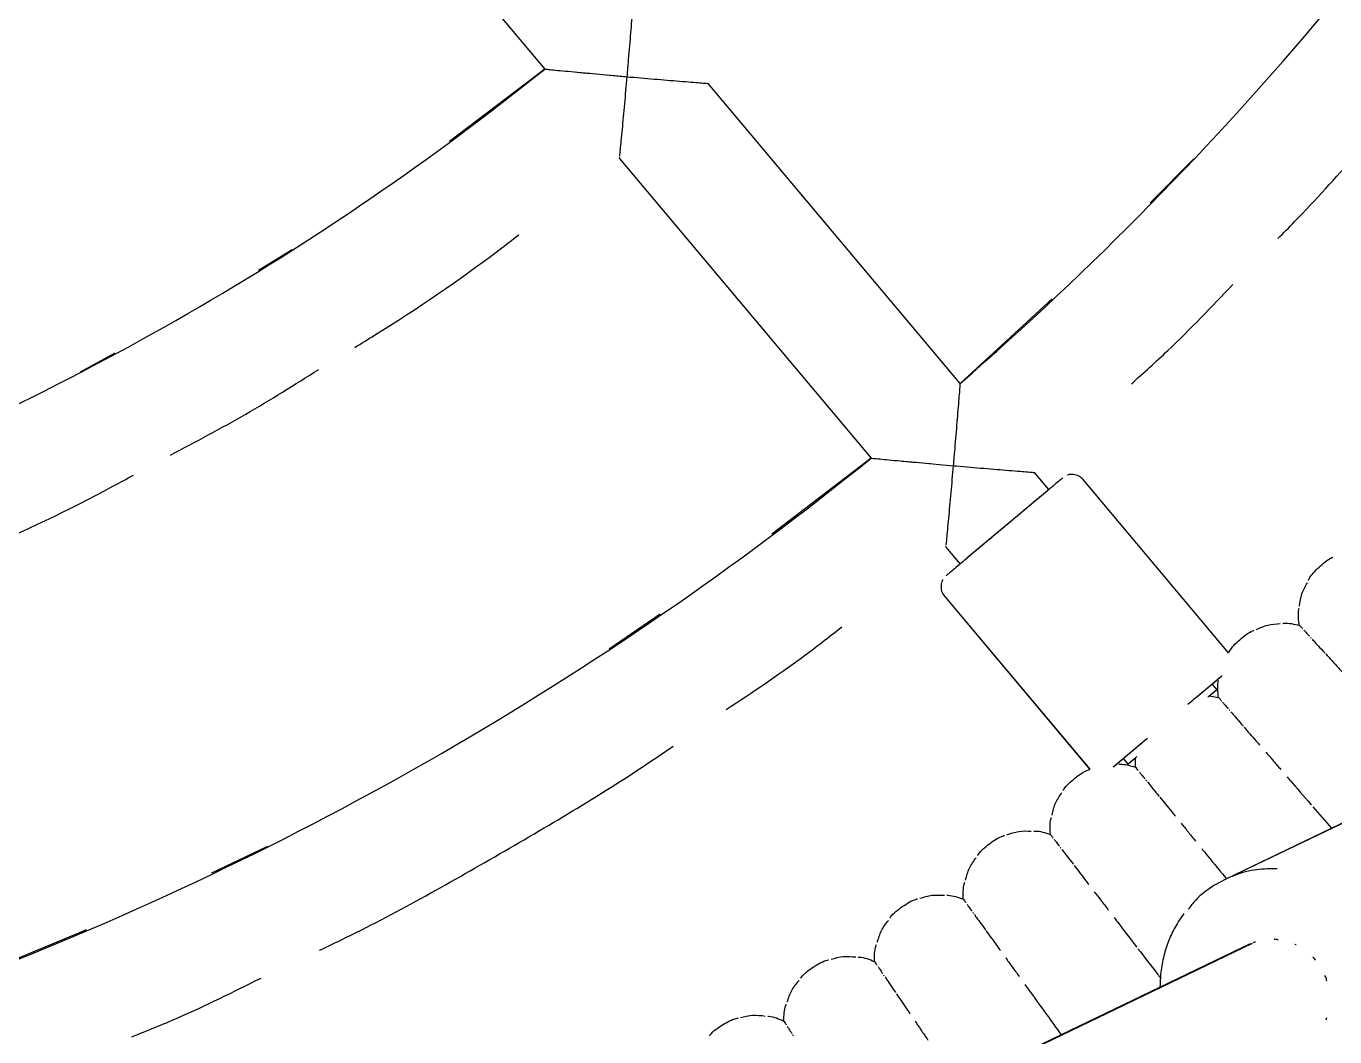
# Model space of a CAD drawing. Extents: x -360 to 379, y -342 to 365.
# Drawn here: x 27.29 to 45.33, y -179.66 to -165.73 of the extents above; entities that cross this region are included whole.
import ezdxf

# ---------------------------------------------------------------- set-up
doc = ezdxf.new("R2010")
doc.units = 0
doc.layers.get('0').update_dxf_attribs({"linetype": 'CONTINUOUS'})

msp = doc.modelspace()

# ---------------------------------------------------------------- linework, layer by layer
at = {"color": 7, "linetype": 'CONTINUOUS'}
for p, q in [((30.968, -162.181), (34.44, -166.319)), ((30.968, -162.181), (34.44, -166.319)), ((34.44, -166.319), (33.129, -167.319)), ((35.299, -166.399), (35.572, -166.424)), ((35.973, -166.458), (36.04, -166.464)), ((36.675, -166.515), (36.694, -166.516)), ((40.166, -170.653), (36.694, -166.516)), ((40.166, -170.653), (36.694, -166.516)), ((35.47, -167.527), (35.468, -167.545)), ((35.468, -167.545), (38.94, -171.682)), ((35.468, -167.545), (38.94, -171.682)), ((43.388, -167.554), (42.788, -168.164)), ((30.957, -168.809), (30.492, -169.094)), ((41.437, -169.488), (40.166, -170.653)), ((28.514, -170.235), (28.035, -170.496)), ((38.94, -171.682), (37.572, -172.732)), ((40.47, -171.82), (40.539, -171.826)), ((41.175, -171.878), (41.194, -171.879)), ((41.392, -172.114), (41.194, -171.879)), ((41.392, -172.114), (41.194, -171.879)), ((41.549, -171.982), (41.547, -171.984)), ((43.868, -174.365), (41.865, -171.978)), ((43.869, -174.367), (41.865, -171.978)), ((41.372, -172.131), (40.26, -173.063)), ((39.97, -172.89), (39.969, -172.908)), ((39.969, -172.908), (40.166, -173.143)), ((39.969, -172.908), (40.166, -173.143)), ((40.168, -173.141), (40.155, -173.152)), ((39.95, -173.585), (41.953, -175.972)), ((39.95, -173.585), (41.954, -175.973)), ((36.033, -173.832), (35.328, -174.317)), ((43.429, -174.973), (43.757, -174.699)), ((43.706, -174.872), (43.641, -174.795)), ((43.706, -174.872), (43.641, -174.795)), ((43.595, -174.965), (43.706, -174.872)), ((43.6, -174.961), (43.729, -174.982)), ((42.3, -175.921), (42.738, -175.553)), ((42.416, -175.824), (42.48, -175.901)), ((42.416, -175.824), (42.48, -175.901)), ((42.48, -175.901), (42.59, -175.808)), ((42.584, -175.943), (42.586, -175.812)), ((45.031, -176.488), (45.287, -176.784)), ((45.519, -176.672), (43.821, -177.489)), ((45.521, -176.676), (43.823, -177.493)), ((30.62, -177.035), (29.847, -177.403)), ((28.125, -178.186), (26.532, -178.846)), ((44.194, -178.372), (14.517, -192.643)), ((44.165, -178.378), (14.517, -192.638)), ((44.763, -178.372), (44.763, -178.372)), ((44.78, -178.384), (44.8, -178.389)), ((45.009, -178.539), (45.009, -178.539)), ((45.184, -178.787), (45.184, -178.787)), ((45.216, -179.398), (45.21, -179.428))]:
    msp.add_line(p, q, dxfattribs=at)
at = {"color": 7, "linetype": 'CONTINUOUS', "flags": 128}
for points in [[(34.864, -166.359), (34.89, -166.362), (35.057, -166.377)], [(39.364, -171.722), (39.391, -171.725), (39.557, -171.74)], [(39.698, -171.753), (39.755, -171.758), (39.792, -171.761)], [(44.884, -174.029), (44.885, -174.03), (44.887, -174.032)], [(44.997, -174.152), (45.003, -174.159), (45.008, -174.165)], [(43.766, -175.024), (43.767, -175.026), (43.769, -175.027)], [(43.875, -175.15), (43.881, -175.158), (43.886, -175.163)], [(42.619, -175.986), (42.62, -175.988), (42.622, -175.99)], [(42.724, -176.116), (42.731, -176.123), (42.735, -176.129)], [(41.445, -176.915), (41.446, -176.916), (41.448, -176.918)], [(41.546, -177.047), (41.552, -177.055), (41.557, -177.061)], [(40.244, -177.808), (40.245, -177.81), (40.247, -177.812)], [(40.342, -177.944), (40.348, -177.952), (40.352, -177.958)], [(44.202, -178.362), (44.202, -178.362), (44.202, -178.362)], [(39.018, -178.667), (39.019, -178.669), (39.021, -178.671)], [(39.112, -178.805), (39.117, -178.813), (39.121, -178.819)], [(37.767, -179.49), (37.769, -179.491), (37.77, -179.493)], [(37.857, -179.63), (37.862, -179.639), (37.866, -179.645)]]:
    msp.add_lwpolyline(points, dxfattribs=at)
at = {"color": 7, "linetype": 'CONTINUOUS'}
for radius, start, end in [(45.8, 311.0009, 328.9991), (38.8, 291.1814, 308.8186), (45.8, 291.0009, 308.9991)]:
    msp.add_arc((10.118, -136.088), radius, start, end, dxfattribs=at)
for points, knots in [([(44.548, -168.655), (44.625, -168.578), (45.285, -167.91), (46.432, -166.56), (47.562, -165.196), (48.106, -164.429), (48.169, -164.34)], [0, 0, 0, 0, 0.058113, 0.5, 0.941887, 1, 1, 1, 1]), ([(35.665, -165.29), (35.665, -165.297), (35.664, -165.31), (35.656, -165.405), (35.646, -165.535), (35.63, -165.743), (35.61, -165.983), (35.592, -166.191), (35.581, -166.318), (35.576, -166.382), (35.572, -166.424)], [0, 0, 0, 0, 0.125182, 0.250658, 0.375719, 0.500795, 0.750071, 0.874433, 0.917124, 1, 1, 1, 1]), ([(34.44, -166.319), (34.446, -166.319), (34.459, -166.321), (34.554, -166.33), (34.684, -166.342), (34.893, -166.362), (35.133, -166.384), (35.382, -166.407), (35.509, -166.418), (35.572, -166.424)], [0, 0, 0, 0, 0.125076, 0.250437, 0.375598, 0.501134, 0.750759, 0.875014, 1, 1, 1, 1]), ([(35.572, -166.424), (35.561, -166.549), (35.539, -166.802), (35.511, -167.102), (35.491, -167.309), (35.479, -167.432), (35.472, -167.504), (35.471, -167.515), (35.471, -167.515)], [0, 0, 0, 0, 0.282536, 0.566039, 0.716968, 0.850803, 0.993162, 1, 1, 1, 1]), ([(35.572, -166.424), (35.699, -166.435), (35.951, -166.456), (36.252, -166.481), (36.457, -166.498), (36.584, -166.508), (36.675, -166.515), (36.688, -166.516), (36.694, -166.516)], [0, 0, 0, 0, 0.250275, 0.499115, 0.631589, 0.749431, 0.874852, 1, 1, 1, 1]), ([(31.82, -170.156), (31.912, -170.1), (32.597, -169.683), (33.353, -169.164), (33.993, -168.672), (34.083, -168.603)], [0, 0, 0, 0, 0.117161, 0.876029, 1, 1, 1, 1]), ([(42.528, -170.658), (42.697, -170.506), (43.183, -170.07), (43.632, -169.597), (43.925, -169.289)], [0, 0, 0, 0, 0.3485999, 1, 1, 1, 1]), ([(40.166, -170.653), (40.165, -170.66), (40.164, -170.673), (40.157, -170.768), (40.146, -170.898), (40.129, -171.106), (40.109, -171.346), (40.092, -171.555), (40.081, -171.681), (40.075, -171.745), (40.072, -171.786)], [0, 0, 0, 0, 0.125217, 0.250703, 0.375729, 0.500866, 0.750158, 0.87449, 0.919551, 1, 1, 1, 1]), ([(38.94, -171.682), (38.947, -171.683), (38.959, -171.684), (39.054, -171.693), (39.184, -171.705), (39.392, -171.725), (39.692, -171.752), (39.945, -171.775), (40.072, -171.786)], [0, 0, 0, 0, 0.125136, 0.250553, 0.375772, 0.501367, 0.751106, 1, 1, 1, 1]), ([(26.293, -173.101), (26.398, -173.057), (27.145, -172.748), (27.972, -172.353), (28.676, -171.968), (28.77, -171.917)], [0, 0, 0, 0, 0.1239709, 0.8828392, 1, 1, 1, 1]), ([(40.072, -171.786), (40.06, -171.912), (40.038, -172.164), (40.011, -172.465), (39.991, -172.672), (39.98, -172.795), (39.973, -172.867), (39.972, -172.878), (39.972, -172.878)], [0, 0, 0, 0, 0.282542, 0.566052, 0.717022, 0.850819, 0.993183, 1, 1, 1, 1]), ([(40.072, -171.786), (40.198, -171.797), (40.451, -171.819), (40.752, -171.844), (40.957, -171.861), (41.084, -171.871), (41.175, -171.878), (41.188, -171.879), (41.194, -171.879)], [0, 0, 0, 0, 0.250273, 0.49911, 0.631647, 0.749431, 0.874853, 1, 1, 1, 1]), ([(41.865, -171.978), (41.846, -171.96), (41.807, -171.923), (41.73, -171.905), (41.673, -171.904), (41.649, -171.917), (41.648, -171.918)], [0, 0, 0, 0, 0.327453, 0.654907, 0.98236, 1, 1, 1, 1]), ([(44.969, -173.367), (44.971, -173.362), (45.005, -173.292), (45.062, -173.236), (45.116, -173.184)], [0, 0, 0, 0, 0.061307, 1, 1, 1, 1]), ([(45.116, -173.184), (45.171, -173.134), (45.23, -173.079), (45.302, -173.05), (45.307, -173.049)], [0, 0, 0, 0, 0.938693, 1, 1, 1, 1]), ([(39.928, -173.361), (39.927, -173.362), (39.91, -173.383), (39.901, -173.44), (39.906, -173.519), (39.935, -173.563), (39.95, -173.585)], [0, 0, 0, 0, 0.01764, 0.345093, 0.672547, 1, 1, 1, 1]), ([(44.846, -173.721), (44.854, -173.663), (44.87, -173.549), (44.926, -173.449), (44.954, -173.399)], [0, 0, 0, 0, 0.5028497, 1, 1, 1, 1]), ([(44.846, -173.988), (44.834, -173.914), (44.822, -173.835), (44.838, -173.759), (44.839, -173.754)], [0, 0, 0, 0, 0.941576, 1, 1, 1, 1]), ([(36.943, -175.147), (37.297, -174.912), (37.842, -174.552), (38.355, -174.15), (38.534, -174.009)], [0, 0, 0, 0, 0.6514, 1, 1, 1, 1]), ([(44.022, -174.187), (44.079, -174.137), (44.139, -174.085), (44.212, -174.058), (44.217, -174.056)], [0, 0, 0, 0, 0.938693, 1, 1, 1, 1]), ([(44.25, -174.044), (44.302, -174.021), (44.407, -173.974), (44.522, -173.967), (44.58, -173.964)], [0, 0, 0, 0, 0.49715, 1, 1, 1, 1]), ([(44.614, -173.96), (44.619, -173.96), (44.696, -173.95), (44.773, -173.97), (44.846, -173.988)], [0, 0, 0, 0, 0.058424, 1, 1, 1, 1]), ([(44.846, -173.988), (44.847, -173.989), (44.849, -173.991), (44.877, -174.021), (44.881, -174.026)], [0, 0, 0, 0, 0.828579, 1, 1, 1, 1]), ([(44.905, -174.051), (44.913, -174.06), (44.929, -174.078), (44.965, -174.118), (44.984, -174.138)], [0, 0, 0, 0, 0.487228, 1, 1, 1, 1]), ([(43.869, -174.367), (43.872, -174.362), (43.907, -174.291), (43.967, -174.237), (44.022, -174.187)], [0, 0, 0, 0, 0.072316, 1, 1, 1, 1]), ([(45.022, -174.179), (45.028, -174.187), (45.071, -174.233), (45.131, -174.298), (45.195, -174.369), (45.196, -174.369)], [0, 0, 0, 0, 0.157926, 0.991484, 1, 1, 1, 1]), ([(45.207, -174.381), (45.262, -174.441), (45.329, -174.515), (45.418, -174.612), (45.435, -174.63)], [0, 0, 0, 0, 0.818336, 1, 1, 1, 1]), ([(43.308, -175.075), (43.337, -175.05), (43.427, -174.975), (43.563, -174.861), (43.693, -174.752), (43.755, -174.7), (43.778, -174.68)], [0, 0, 0, 0, 0.155993, 0.479136, 0.80228, 1, 1, 1, 1]), ([(43.729, -174.982), (43.72, -174.907), (43.71, -174.828), (43.728, -174.753), (43.729, -174.748)], [0, 0, 0, 0, 0.941576, 1, 1, 1, 1]), ([(43.58, -174.977), (43.61, -174.953), (43.689, -174.886), (43.699, -174.878), (43.706, -174.872)], [0, 0, 0, 0, 0.372089, 1, 1, 1, 1]), ([(43.729, -174.982), (43.73, -174.983), (43.732, -174.985), (43.759, -175.016), (43.763, -175.021)], [0, 0, 0, 0, 0.827024, 1, 1, 1, 1]), ([(43.786, -175.047), (43.793, -175.056), (43.809, -175.075), (43.844, -175.115), (43.862, -175.136)], [0, 0, 0, 0, 0.482566, 1, 1, 1, 1]), ([(43.899, -175.178), (43.905, -175.185), (43.946, -175.232), (44.003, -175.299), (44.066, -175.372), (44.067, -175.373)], [0, 0, 0, 0, 0.154617, 0.987014, 1, 1, 1, 1]), ([(42.278, -175.939), (42.302, -175.919), (42.363, -175.868), (42.494, -175.758), (42.63, -175.644), (42.719, -175.569), (42.749, -175.544)], [0, 0, 0, 0, 0.19772, 0.520864, 0.844007, 1, 1, 1, 1]), ([(44.082, -175.39), (44.133, -175.45), (44.197, -175.523), (44.282, -175.621), (44.298, -175.64)], [0, 0, 0, 0, 0.807463, 1, 1, 1, 1]), ([(31.333, -178.467), (31.432, -178.42), (32.281, -178.019), (33.82, -177.142), (35.349, -176.247), (36.121, -175.713), (36.211, -175.651)], [0, 0, 0, 0, 0.0581129, 0.5, 0.9418871, 1, 1, 1, 1]), ([(42.354, -175.902), (42.358, -175.902), (42.436, -175.897), (42.512, -175.92), (42.584, -175.943)], [0, 0, 0, 0, 0.058424, 1, 1, 1, 1]), ([(42.48, -175.901), (42.486, -175.895), (42.497, -175.886), (42.576, -175.82), (42.605, -175.795)], [0, 0, 0, 0, 0.627923, 1, 1, 1, 1]), ([(44.38, -175.735), (44.41, -175.77), (44.472, -175.841), (44.548, -175.93), (44.588, -175.975)], [0, 0, 0, 0, 0.484302, 1, 1, 1, 1]), ([(41.75, -176.093), (41.809, -176.048), (41.873, -175.998), (41.949, -175.976), (41.954, -175.974)], [0, 0, 0, 0, 0.927684, 1, 1, 1, 1]), ([(42.584, -175.943), (42.585, -175.944), (42.586, -175.946), (42.612, -175.978), (42.617, -175.983)], [0, 0, 0, 0, 0.8284324, 1, 1, 1, 1]), ([(42.638, -176.01), (42.646, -176.019), (42.661, -176.038), (42.695, -176.079), (42.712, -176.101)], [0, 0, 0, 0, 0.486789, 1, 1, 1, 1]), ([(44.674, -176.075), (44.69, -176.093), (44.789, -176.208), (44.902, -176.339), (45.006, -176.46), (45.008, -176.462)], [0, 0, 0, 0, 0.1586253, 0.9876609, 1, 1, 1, 1]), ([(41.588, -176.262), (41.59, -176.258), (41.63, -176.191), (41.692, -176.14), (41.75, -176.093)], [0, 0, 0, 0, 0.061307, 1, 1, 1, 1]), ([(42.748, -176.144), (42.754, -176.152), (42.794, -176.201), (42.849, -176.269), (42.91, -176.343), (42.911, -176.344)], [0, 0, 0, 0, 0.157614, 0.991064, 1, 1, 1, 1]), ([(41.434, -176.604), (41.447, -176.548), (41.473, -176.436), (41.538, -176.34), (41.57, -176.293)], [0, 0, 0, 0, 0.50285, 1, 1, 1, 1]), ([(42.921, -176.357), (42.972, -176.42), (43.035, -176.497), (43.119, -176.599), (43.134, -176.618)], [0, 0, 0, 0, 0.817313, 1, 1, 1, 1]), ([(41.411, -176.87), (41.406, -176.795), (41.4, -176.716), (41.423, -176.642), (41.424, -176.637)], [0, 0, 0, 0, 0.941576, 1, 1, 1, 1]), ([(43.213, -176.716), (43.243, -176.752), (43.303, -176.825), (43.376, -176.916), (43.413, -176.961)], [0, 0, 0, 0, 0.496962, 1, 1, 1, 1]), ([(40.573, -176.997), (40.633, -176.952), (40.698, -176.906), (40.773, -176.885), (40.778, -176.884)], [0, 0, 0, 0, 0.938693, 1, 1, 1, 1]), ([(40.812, -176.874), (40.866, -176.856), (40.975, -176.818), (41.09, -176.822), (41.148, -176.824)], [0, 0, 0, 0, 0.49715, 1, 1, 1, 1]), ([(41.182, -176.823), (41.187, -176.823), (41.265, -176.82), (41.34, -176.846), (41.411, -176.87)], [0, 0, 0, 0, 0.058424, 1, 1, 1, 1]), ([(41.411, -176.87), (41.412, -176.872), (41.413, -176.873), (41.438, -176.906), (41.443, -176.912)], [0, 0, 0, 0, 0.8274948, 1, 1, 1, 1]), ([(41.463, -176.939), (41.471, -176.948), (41.486, -176.968), (41.518, -177.01), (41.535, -177.032)], [0, 0, 0, 0, 0.483977, 1, 1, 1, 1]), ([(40.406, -177.161), (40.409, -177.157), (40.45, -177.09), (40.513, -177.042), (40.573, -176.997)], [0, 0, 0, 0, 0.061307, 1, 1, 1, 1]), ([(41.569, -177.076), (41.575, -177.084), (41.613, -177.133), (41.666, -177.203), (41.725, -177.279), (41.726, -177.281)], [0, 0, 0, 0, 0.155618, 0.988368, 1, 1, 1, 1]), ([(43.498, -177.065), (43.514, -177.085), (43.611, -177.204), (43.726, -177.345), (43.831, -177.474), (43.837, -177.482)], [0, 0, 0, 0, 0.1589071, 0.9531608, 1, 1, 1, 1]), ([(40.242, -177.498), (40.257, -177.442), (40.286, -177.331), (40.354, -177.237), (40.387, -177.191)], [0, 0, 0, 0, 0.50285, 1, 1, 1, 1]), ([(41.738, -177.297), (41.787, -177.36), (41.846, -177.438), (41.926, -177.541), (41.941, -177.561)], [0, 0, 0, 0, 0.8107547, 1, 1, 1, 1]), ([(44.539, -177.344), (44.445, -177.344), (44.243, -177.344), (43.946, -177.425), (43.661, -177.567), (43.445, -177.729), (43.345, -177.858), (43.311, -177.902)], [0, 0, 0, 0, 0.19867, 0.426793, 0.654916, 0.883039, 1, 1, 1, 1]), ([(39.613, -177.75), (39.667, -177.733), (39.777, -177.698), (39.892, -177.705), (39.95, -177.709)], [0, 0, 0, 0, 0.49715, 1, 1, 1, 1]), ([(39.984, -177.709), (39.989, -177.709), (40.067, -177.709), (40.141, -177.737), (40.211, -177.763)], [0, 0, 0, 0, 0.058424, 1, 1, 1, 1]), ([(40.211, -177.763), (40.208, -177.688), (40.205, -177.609), (40.23, -177.535), (40.232, -177.531)], [0, 0, 0, 0, 0.941576, 1, 1, 1, 1]), ([(42.017, -177.661), (42.045, -177.697), (42.103, -177.772), (42.174, -177.865), (42.21, -177.912)], [0, 0, 0, 0, 0.4885364, 1, 1, 1, 1]), ([(39.199, -178.024), (39.201, -178.02), (39.244, -177.955), (39.309, -177.909), (39.37, -177.865)], [0, 0, 0, 0, 0.061307, 1, 1, 1, 1]), ([(39.37, -177.865), (39.432, -177.823), (39.498, -177.778), (39.574, -177.759), (39.578, -177.758)], [0, 0, 0, 0, 0.938693, 1, 1, 1, 1]), ([(40.211, -177.763), (40.212, -177.764), (40.214, -177.766), (40.238, -177.8), (40.242, -177.805)], [0, 0, 0, 0, 0.828905, 1, 1, 1, 1]), ([(40.262, -177.833), (40.269, -177.843), (40.283, -177.863), (40.315, -177.906), (40.331, -177.928)], [0, 0, 0, 0, 0.488207, 1, 1, 1, 1]), ([(39.025, -178.357), (39.042, -178.301), (39.074, -178.191), (39.144, -178.099), (39.179, -178.054)], [0, 0, 0, 0, 0.50285, 1, 1, 1, 1]), ([(40.364, -177.974), (40.369, -177.982), (40.406, -178.033), (40.458, -178.105), (40.514, -178.182), (40.515, -178.183)], [0, 0, 0, 0, 0.158622, 0.992423, 1, 1, 1, 1]), ([(42.291, -178.017), (42.306, -178.037), (42.399, -178.158), (42.504, -178.295), (42.601, -178.421), (42.602, -178.423)], [0, 0, 0, 0, 0.161102, 0.990436, 1, 1, 1, 1]), ([(43.251, -177.961), (43.209, -178.022), (43.125, -178.145), (43.031, -178.351), (42.964, -178.569), (42.928, -178.778), (42.924, -178.915), (42.922, -178.975)], [0, 0, 0, 0, 0.2083092, 0.4177661, 0.627555, 0.8376842, 1, 1, 1, 1]), ([(40.523, -178.195), (40.571, -178.261), (40.63, -178.343), (40.708, -178.45), (40.722, -178.47)], [0, 0, 0, 0, 0.8206207, 1, 1, 1, 1]), ([(38.987, -178.621), (38.986, -178.546), (38.985, -178.466), (39.012, -178.393), (39.014, -178.389)], [0, 0, 0, 0, 0.941576, 1, 1, 1, 1]), ([(44.21, -178.362), (44.214, -178.358), (44.223, -178.352), (44.233, -178.351), (44.238, -178.351)], [0, 0, 0, 0, 0.548912, 1, 1, 1, 1]), ([(44.496, -178.313), (44.502, -178.312), (44.52, -178.308), (44.539, -178.316), (44.552, -178.322)], [0, 0, 0, 0, 0.283129, 1, 1, 1, 1]), ([(38.143, -178.698), (38.206, -178.658), (38.273, -178.615), (38.349, -178.599), (38.354, -178.598)], [0, 0, 0, 0, 0.938693, 1, 1, 1, 1]), ([(38.389, -178.59), (38.444, -178.574), (38.555, -178.543), (38.669, -178.554), (38.727, -178.559)], [0, 0, 0, 0, 0.49715, 1, 1, 1, 1]), ([(38.761, -178.56), (38.766, -178.56), (38.844, -178.562), (38.917, -178.592), (38.987, -178.621)], [0, 0, 0, 0, 0.058424, 1, 1, 1, 1]), ([(40.795, -178.572), (40.823, -178.61), (40.878, -178.686), (40.946, -178.781), (40.98, -178.828)], [0, 0, 0, 0, 0.501227, 1, 1, 1, 1]), ([(42.619, -178.445), (42.706, -178.559), (42.808, -178.691), (42.92, -178.837), (42.936, -178.857)], [0, 0, 0, 0, 0.862107, 1, 1, 1, 1]), ([(45.024, -178.56), (45.031, -178.565), (45.047, -178.575), (45.056, -178.592), (45.06, -178.602)], [0, 0, 0, 0, 0.44931, 1, 1, 1, 1]), ([(37.967, -178.852), (37.969, -178.848), (38.014, -178.784), (38.081, -178.74), (38.143, -178.698)], [0, 0, 0, 0, 0.061307, 1, 1, 1, 1]), ([(38.987, -178.621), (38.988, -178.622), (38.989, -178.624), (39.012, -178.658), (39.016, -178.664)], [0, 0, 0, 0, 0.827355, 1, 1, 1, 1]), ([(39.035, -178.692), (39.042, -178.702), (39.056, -178.722), (39.085, -178.766), (39.101, -178.789)], [0, 0, 0, 0, 0.483558, 1, 1, 1, 1]), ([(28.75, -179.658), (28.961, -179.573), (29.566, -179.33), (30.15, -179.039), (30.531, -178.849)], [0, 0, 0, 0, 0.3486, 1, 1, 1, 1]), ([(37.784, -179.179), (37.802, -179.124), (37.837, -179.015), (37.91, -178.926), (37.946, -178.881)], [0, 0, 0, 0, 0.50285, 1, 1, 1, 1]), ([(39.132, -178.835), (39.138, -178.843), (39.173, -178.895), (39.222, -178.968), (39.276, -179.047), (39.277, -179.049)], [0, 0, 0, 0, 0.1553207, 0.9879662, 1, 1, 1, 1]), ([(41.059, -178.937), (41.074, -178.958), (41.164, -179.083), (41.331, -179.313), (41.492, -179.537), (41.56, -179.631)], [0, 0, 0, 0, 0.105184, 0.623279, 1, 1, 1, 1]), ([(45.192, -178.816), (45.198, -178.824), (45.213, -178.845), (45.215, -178.872), (45.216, -178.888)], [0, 0, 0, 0, 0.378346, 1, 1, 1, 1]), ([(39.289, -179.066), (39.334, -179.132), (39.389, -179.213), (39.461, -179.32), (39.475, -179.341)], [0, 0, 0, 0, 0.809777, 1, 1, 1, 1]), ([(37.737, -179.442), (37.739, -179.367), (37.74, -179.288), (37.769, -179.216), (37.771, -179.211)], [0, 0, 0, 0, 0.941576, 1, 1, 1, 1]), ([(36.711, -179.644), (36.714, -179.64), (36.761, -179.578), (36.828, -179.535), (36.892, -179.495)], [0, 0, 0, 0, 0.061307, 1, 1, 1, 1]), ([(36.892, -179.495), (36.956, -179.457), (37.024, -179.415), (37.101, -179.402), (37.106, -179.401)], [0, 0, 0, 0, 0.938693, 1, 1, 1, 1]), ([(37.141, -179.394), (37.196, -179.38), (37.308, -179.352), (37.422, -179.366), (37.479, -179.373)], [0, 0, 0, 0, 0.49715, 1, 1, 1, 1]), ([(37.514, -179.375), (37.518, -179.376), (37.596, -179.38), (37.669, -179.412), (37.737, -179.442)], [0, 0, 0, 0, 0.058424, 1, 1, 1, 1]), ([(37.737, -179.442), (37.738, -179.444), (37.739, -179.446), (37.762, -179.48), (37.765, -179.486)], [0, 0, 0, 0, 0.827386, 1, 1, 1, 1]), ([(39.546, -179.445), (39.572, -179.483), (39.625, -179.561), (39.69, -179.658), (39.724, -179.707)], [0, 0, 0, 0, 0.487279, 1, 1, 1, 1]), ([(37.784, -179.515), (37.79, -179.525), (37.803, -179.546), (37.832, -179.591), (37.847, -179.614)], [0, 0, 0, 0, 0.483652, 1, 1, 1, 1])]:
    msp.add_open_spline(points, degree=3, knots=knots, dxfattribs=at)
for points in [[(29.279, -171.64), (29.627, -171.457), (30.325, -171.089), (30.993, -170.668), (31.326, -170.458)], [(41.583, -171.954), (41.58, -171.956), (41.574, -171.961), (41.526, -172.001), (41.452, -172.064), (41.351, -172.148), (41.228, -172.251), (41.088, -172.369), (40.937, -172.496), (40.779, -172.629), (40.621, -172.761), (40.469, -172.888), (40.329, -173.006), (40.206, -173.109), (40.105, -173.193), (40.031, -173.256), (39.983, -173.296), (39.977, -173.301), (39.974, -173.303)]]:
    msp.add_open_spline(points, degree=3, dxfattribs=at)

doc.saveas('drawing.dxf')
